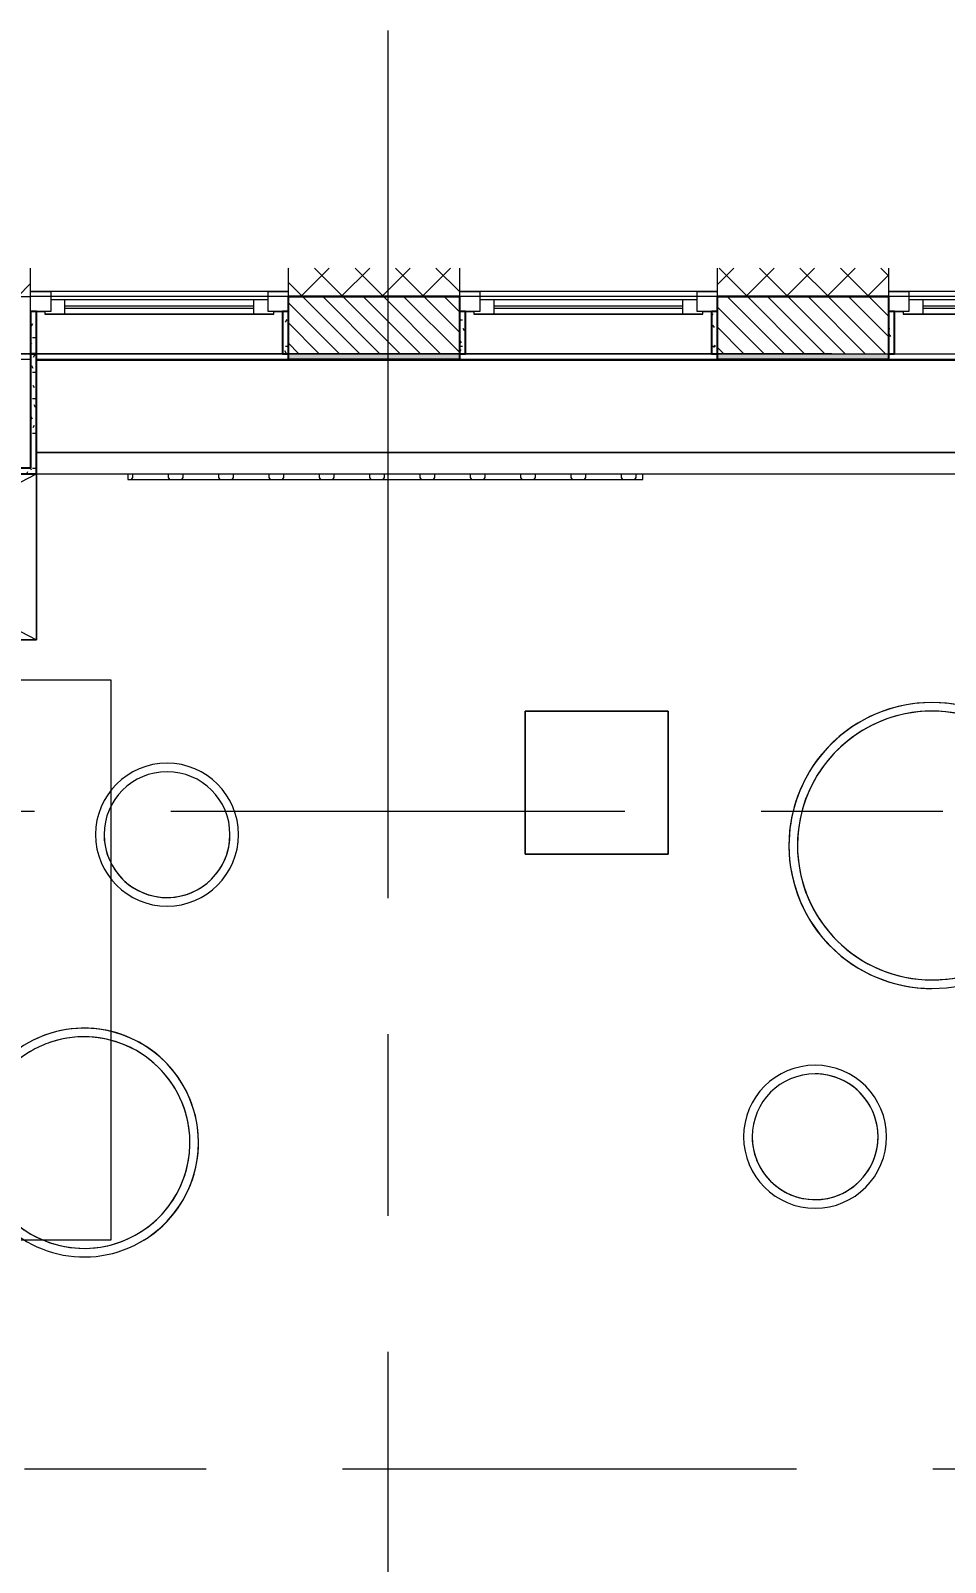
# Model space of a CAD drawing. Header units: millimetres. Extents: x -3511 to 67671, y -1987 to 16130.
# Drawn here: x 6760 to 9958, y 10773 to 16130 of the extents above; entities that cross this region are included whole.
import ezdxf

# ---------------------------------------------------------------- set-up
doc = ezdxf.new("R2010")
doc.units = ezdxf.units.MM
doc.linetypes.add('Осевая', pattern=[3175, 635, -476.25, 1587.5, -476.25])
for name, color, linetype, lineweight in [('A-ANNO-DIMS', 7, 'Continuous', 9), ('A-ANNO-DIMS-100', 7, 'Continuous', 9), ('A-DETL', 7, 'Continuous', 9), ('A-GLAZ', 7, 'Continuous', 9), ('A-GLAZ-1', 7, 'Continuous', 13), ('A-WALL', 7, 'Continuous', 9), ('I-WALL', 7, 'Continuous', 9), ('Знаки', 7, 'Continuous', 9), ('Оси', 7, 'Continuous', 9), ('Оси-2', 7, 'Осевая', 9)]:
    doc.layers.add(name, color=color, linetype=linetype, lineweight=lineweight)
for name, color, linetype, lineweight, true_color in [('A-WALL-1', 7, 'Continuous', 25, 0x3c3c3c), ('A-WALL-2', 7, 'Continuous', 13, 0x3c3c3c), ('A-WALL-FNSH-1', 7, 'Continuous', 13, 0x3c3c3c), ('I-FURN-1', 7, 'Continuous', 9, 0xf0f0f0)]:
    doc.layers.add(name, color=color, linetype=linetype, lineweight=lineweight, true_color=true_color)
doc.styles.add('ISOCPEUR', font='isocpeur.ttf', dxfattribs={"width": 0.9, "height": 250})
doc.dimstyles.new('ISO-2_5_0_9К_БОЛЬШОЙ', dxfattribs={"dimscale": 304.8, "dimtxt": 248.995294, "dimasz": 0.492126, "dimexe": 0.393701, "dimexo": 0.984252, "dimgap": 0, "dimtad": 1, "dimdec": 0, "dimrnd": 10, "dimzin": 0, "dimdsep": 46, "dimtxsty": 'ISOCPEUR', "dimblk1": 'OBLIQUE', "dimblk2": 'OBLIQUE', "dimsah": 1, "dimcen": 0.09, "dimdle": 0.393701, "dimazin": 0, "dimtfac": 1, "dimtdec": 4, "dimtix": 1, "dimtmove": 0, "dimatfit": 3, "dimfxl": 1, "dimtvp": 1, "dimtolj": 1, "dimtzin": 0, "dimarcsym": 2})
pattern_1 = [(0, (0, 0), (121.92, 30.48), [10.058, -81.382, 10.058, -81.382, -487.68]), (0, (0, 0), (121.92, 30.48), [-182.88, 10.058, -172.822, 10.058, -81.382, -213.36]), (0, (0, 0), (121.92, 30.48), [-457.2, 10.058, -50.902, 10.058, -142.342]), (120, (45.72, 15.24), (-87.356454, 90.345817), [10.058, -81.382, 10.058, -81.382, -487.68]), (120, (45.72, 15.24), (-87.356454, 90.345817), [-182.88, 10.058, -172.822, 10.058, -81.382, -213.36]), (120, (45.72, 15.24), (-87.356454, 90.345817), [-457.2, 10.058, -50.902, 10.058, -142.342]), (240, (60.96, 76.2), (-34.563546, -120.825817), [10.058, -81.382, 10.058, -81.382, -487.68]), (240, (60.96, 76.2), (-34.563546, -120.825817), [-182.88, 10.058, -172.822, 10.058, -81.382, -213.36]), (240, (60.96, 76.2), (-34.563546, -120.825817), [-457.2, 10.058, -50.902, 10.058, -142.342])]

# ---------------------------------------------------------------- blocks, each defined once
blk = doc.blocks.new('120_Окно_СКБ_2Ст - 120_Окно_СКБ_2Ст 3100х2500 _мал_створка слева_ 2-22446355-План разверток пом_3_45_ Этаж 3')
at = {"layer": 'A-GLAZ'}
for p, q in [((1550, -57), (-1550, -57)), ((-1430, -107), (600, -107)), ((770, -107), (1430, -107)), ((-1530, -127), (-1500, -127)), ((600, -117), (-1430, -117)), ((670, -127), (700, -127)), ((1430, -117), (770, -117)), ((1500, -127), (1530, -127))]:
    blk.add_line(p, q, dxfattribs=at)
at = {"layer": 'A-GLAZ-1'}
for p, q in [((-1550, -127), (-1550, -57)), ((-1550, -57), (-1480, -57)), ((-1480, -57), (-1480, -127)), ((650, -87), (-1480, -87)), ((-1480, -87), (-1480, -127)), ((-1430, -137), (-1430, -87)), ((600, -137), (600, -87)), ((650, -127), (650, -57)), ((650, -57), (720, -57)), ((650, -127), (650, -87)), ((720, -57), (720, -127)), ((1480, -87), (720, -87)), ((720, -87), (720, -127)), ((770, -137), (770, -87)), ((1430, -137), (1430, -87)), ((1480, -127), (1480, -57)), ((1480, -57), (1550, -57)), ((1480, -127), (1480, -87)), ((1550, -57), (1550, -127)), ((-1480, -127), (-1550, -127)), ((-1480, -127), (-1500, -127)), ((-1500, -127), (-1500, -137)), ((-1500, -137), (670, -137)), ((670, -137), (-1500, -137)), ((720, -127), (650, -127)), ((670, -127), (650, -127)), ((670, -137), (670, -127)), ((720, -127), (700, -127)), ((700, -127), (700, -137)), ((700, -137), (1500, -137)), ((1500, -137), (700, -137)), ((1550, -127), (1480, -127)), ((1500, -127), (1480, -127)), ((1500, -137), (1500, -127))]:
    blk.add_line(p, q, dxfattribs=at)
blk = doc.blocks.new('120_Окно_СКБ_1Ст - 120_Окно_СКБ_1Ст 900х2500_h_-20664874-План разверток пом_3_45_ Этаж 3')
at = {"layer": 'A-GLAZ'}
for p, q in [((450, -57), (-450, -57)), ((-330, -107), (330, -107)), ((-430, -127), (-400, -127)), ((330, -117), (-330, -117)), ((400, -127), (430, -127))]:
    blk.add_line(p, q, dxfattribs=at)
at = {"layer": 'A-GLAZ-1'}
for p, q in [((-450, -127), (-450, -57)), ((-450, -57), (-380, -57)), ((-380, -57), (-380, -127)), ((380, -87), (-380, -87)), ((-380, -87), (-380, -127)), ((-330, -137), (-330, -87)), ((330, -137), (330, -87)), ((380, -127), (380, -57)), ((380, -57), (450, -57)), ((380, -127), (380, -87)), ((450, -57), (450, -127)), ((-380, -127), (-450, -127)), ((-380, -127), (-400, -127)), ((-400, -127), (-400, -137)), ((-400, -137), (400, -137)), ((400, -137), (-400, -137)), ((450, -127), (380, -127)), ((400, -127), (380, -127)), ((400, -137), (400, -127))]:
    blk.add_line(p, q, dxfattribs=at)
blk = doc.blocks.new('120_Окно_СКБ_1Ст - 120_Окно_СКБ_1Ст_900х2500_h_-20705657-План разверток пом_3_45_ Этаж 3')
at = {"layer": 'A-GLAZ'}
for p, q in [((450, -57), (-450, -57)), ((-330, -107), (330, -107)), ((-430, -127), (-400, -127)), ((330, -117), (-330, -117)), ((400, -127), (430, -127))]:
    blk.add_line(p, q, dxfattribs=at)
at = {"layer": 'A-GLAZ-1'}
for p, q in [((-450, -127), (-450, -57)), ((-450, -57), (-380, -57)), ((-380, -57), (-380, -127)), ((380, -87), (-380, -87)), ((-380, -87), (-380, -127)), ((-330, -137), (-330, -87)), ((330, -137), (330, -87)), ((380, -127), (380, -57)), ((380, -57), (450, -57)), ((380, -127), (380, -87)), ((450, -57), (450, -127)), ((-380, -127), (-450, -127)), ((-380, -127), (-400, -127)), ((-400, -127), (-400, -137)), ((-400, -137), (400, -137)), ((400, -137), (-400, -137)), ((450, -127), (380, -127)), ((400, -127), (380, -127)), ((400, -137), (400, -127))]:
    blk.add_line(p, q, dxfattribs=at)
blk = doc.blocks.new('Шкаф параметрический - 1_309-32541261-План разверток пом_3_45_ Этаж 3')
at = {"layer": 'I-FURN-1'}
for p, q in [((0, 0), (1120, 581)), ((0, 581), (1120, 0)), ((1120, 581), (0, 581)), ((0, 581), (0, 0)), ((0, 0), (0, 581)), ((0, 581), (479, 581)), ((479, 581), (1119, 581)), ((1120, 0), (1120, 581)), ((1120, 581), (1120, 0)), ((0, 0), (1120, 0)), ((263, 0), (0, 0)), ((373, 0), (263, 0)), ((764, 0), (373, 0)), ((874, 0), (764, 0)), ((1120, 0), (874, 0))]:
    blk.add_line(p, q, dxfattribs=at)
blk = doc.blocks.new('ПУФ - 800 мешок 1_51-26157157-План разверток пом_3_45_ Этаж 3')
at = {"layer": 'I-FURN-1'}
blk.add_line((-164.9, 331.2), (-164.9, 331.2), dxfattribs=at)
for radius, start, end in [(400, 0, 180), (400, 0, 180), (370, 0, 180), (370, 116.4706, 180), (370, 95.2941, 116.4616), (370, 31.7647, 95.2941), (370, 0, 31.7647), (400, 180, 360), (400, 180, 320), (370, 180, 328.2353), (370, 180, 243.5294), (400, 320, 0), (370, 349.5929, 0), (370, 349.5929, 360), (370, 254.1176, 349.4118), (370, 328.2353, 349.4118), (370, 243.5294, 254.1176)]:
    blk.add_arc((0, 0), radius, start, end, dxfattribs=at)
blk = doc.blocks.new('ПУФ2 - 1_52б-25464744-План разверток пом_3_45_ Этаж 3')
at = {"layer": 'I-FURN-1'}
for radius, start, end in [(500, 360, 180), (500, 36, 144), (470, 360, 180), (470, 0, 117), (470, 117, 180), (500, 144, 180), (500, 27, 36), (500, 18, 27), (500, 0, 18), (500, 180, 360), (500, 180, 243), (470, 180, 261), (470, 180, 360), (470, 261, 360), (500, 270, 360), (500, 243, 261), (500, 261, 270)]:
    blk.add_arc((0, 0), radius, start, end, dxfattribs=at)
blk = doc.blocks.new('Съемный металлический экран с перфорацией - E1-V2-План разверток пом_3_45_ Этаж 3')
at = {"layer": 'Знаки'}
h = blk.add_hatch(dxfattribs=at)
h.set_pattern_fill('FP_10', color=256, style=0, pattern_type=2)
h.set_pattern_definition([(0, (-7081.406, -14560), (0, 50.8), [13.612, -74.376]), (60, (-7056.006, -14553.194), (-43.99409, 25.4), [13.612, -74.376]), (120, (-7049.2, -14527.794), (-43.99409, -25.4), [13.612, -74.376]), (30, (-7067.79, -14560), (9e-05, 101.59984), [13.612, -87.988]), (30, (-7093.19, -14516.01), (9e-05, 101.59984), [13.612, -87.988]), (150, (-7081.41, -14560), (-87.9881, -50.79984), [13.612, -87.988]), (150, (-7056.01, -14516.01), (-87.9881, -50.79984), [13.612, -87.988]), (90, (-7049.2, -14541.41), (-87.988, 50.8), [13.612, -87.988]), (90, (-7100, -14541.41), (-87.988, 50.8), [13.612, -87.988])])
h.paths.add_polyline_path([(1800, 0), (1800, 20), (0, 20), (0, 0), (1452.2, 0)])
for p, q in [((0, 20), (0, 0)), ((0, 0), (1800, 0)), ((1800, 0), (1800, 20))]:
    blk.add_line(p, q, dxfattribs=at)
blk = doc.blocks.new('ПУФ_500 - 1_50в-32041615-План разверток пом_3_45_ Этаж 3')
at = {"layer": 'I-FURN-1'}
for radius, start, end in [(250, 360, 180), (250, 0, 180), (220, 360, 180), (220, 90, 180), (220, 77.1429, 90), (220, 0, 77.1429), (250, 180, 360), (220, 180, 360), (220, 180, 231.4286), (220, 231.4286, 360), (250, 180, 360)]:
    blk.add_arc((0, 0), radius, start, end, dxfattribs=at)
blk = doc.blocks.new('ПУФ_500 - 1_50б-32041553-План разверток пом_3_45_ Этаж 3')
at = {"layer": 'I-FURN-1'}
for radius, start, end in [(250, 360, 180), (250, 0, 180), (220, 360, 180), (220, 0, 180), (250, 180, 360), (220, 180, 360), (220, 180, 257.1429), (220, 321.4286, 360), (250, 180, 360), (220, 257.1429, 321.4286)]:
    blk.add_arc((0, 0), radius, start, end, dxfattribs=at)
blk = doc.blocks.new('Зашивка приборов отопления34 - Зашивка приборов отопления-33324488-План разверток пом_3_45_ Этаж 3')
at = {"layer": 'A-WALL'}
for p, q in [((34187.8, 26888.4), (34187.8, 26567.4)), ((40348, 26888.4), (34187.8, 26888.4)), ((34187.8, 26567.4), (40348, 26567.4)), ((40348, 26567.4), (34187.8, 26567.4)), ((34187.8, 26567.4), (34187.8, 26492.4)), ((34187.8, 26492.4), (40348, 26492.4))]:
    blk.add_line(p, q, dxfattribs=at)
blk = doc.blocks.new('DIMBLOCK4-План разверток пом_3_45_ Этаж 3')
at = {"layer": 'A-ANNO-DIMS-100', "lineweight": 20}
for p, q in [((-1181.4, 15000), (-1256.4, 15075)), ((-1181.4, 15000), (-1106.4, 14925)), ((-1181.4, 13400), (-1256.4, 13475)), ((-1181.4, 13400), (-1106.4, 13325))]:
    blk.add_line(p, q, dxfattribs=at)
at = {"layer": 'A-ANNO-DIMS-100'}
for p, q in [((9560.6, 15000), (-1301.4, 15000)), ((-1181.4, 15000), (-1181.4, 13400)), ((-1181.4, 15000), (9560.6, 15000)), ((-1375.3, 13400), (-1061.4, 13400)), ((-1181.4, 13400), (-1375.3, 13400))]:
    blk.add_line(p, q, dxfattribs=at)
at = {"layer": 'A-ANNO-DIMS-100', "color": 0, "insert": (-1508, 13905.5), "char_height": 250, "width": 706.764, "attachment_point": 1, "rotation": 90, "line_spacing_factor": 1.149209, "style": 'ISOCPEUR'}
blk.add_mtext('1600', dxfattribs=at)
blk = doc.blocks.new('_Oblique')
at = {"color": 0, "linetype": 'ByBlock', "lineweight": -2}
blk.add_line((-0.5, -0.5), (0.5, 0.5), dxfattribs=at)
blk = doc.blocks.new('DIMBLOCK5-План разверток пом_3_45_ Этаж 3')
at = {"layer": 'A-ANNO-DIMS-100', "lineweight": 20}
for p, q in [((-1181.4, 11100), (-1256.4, 11175)), ((-1181.4, 11100), (-1106.4, 11025)), ((-1181.4, 10500), (-1256.4, 10575)), ((-1181.4, 10500), (-1106.4, 10425))]:
    blk.add_line(p, q, dxfattribs=at)
at = {"layer": 'A-ANNO-DIMS-100'}
for p, q in [((-1375.3, 11100), (-1061.4, 11100)), ((-1181.4, 11100), (-1375.3, 11100)), ((-1181.4, 11100), (-1181.4, 10500)), ((9560.6, 10500), (-1301.4, 10500)), ((-1181.4, 10500), (9560.6, 10500))]:
    blk.add_line(p, q, dxfattribs=at)
at = {"layer": 'A-ANNO-DIMS-100', "color": 0, "insert": (-1508, 10563), "char_height": 250, "width": 568.858, "attachment_point": 1, "rotation": 90, "line_spacing_factor": 1.149209, "style": 'ISOCPEUR'}
blk.add_mtext('600', dxfattribs=at)

msp = doc.modelspace()

# ---------------------------------------------------------------- hatches: boundary and pattern name
at = {"layer": 'A-WALL'}
h = msp.add_hatch(dxfattribs=at)
h.set_pattern_fill('FP_2', color=256, style=0, pattern_type=2)
h.set_pattern_definition([(45, (0, 0), (-70.7107, 70.7107), []), (135, (0, 0), (-70.7107, -70.7107), [])])
h.paths.add_polyline_path([(13194.6, 15200), (13194.6, 15299.2), (12860, 15299.2), (12860, 15200)])
h.paths.add_polyline_path([(9760, 15200), (9760, 15299.2), (9160, 15299.2), (9160, 15200), (9396.2, 15200)])
h.paths.add_polyline_path([(8130.1, 15200), (8260, 15200), (8260, 15299.2), (7660, 15299.2), (7660, 15200), (7708.1, 15200)])
h.paths.add_polyline_path([(6160, 15200), (6760, 15200), (6760, 15299.2), (40, 15299.2), (40, 15293), (-110, 15293), (-110, 15200), (5597.9, 15200)])
h = msp.add_hatch(dxfattribs=at)
h.set_pattern_fill('FP_3', color=256, style=0, pattern_type=2)
h.set_pattern_definition([(135, (0, 0), (-35.35534, -35.35534), [])])
h.paths.add_polyline_path([(12941.3, 15000), (13194.6, 15000), (13194.6, 15200), (12860, 15200), (12860, 15000)])
h.paths.add_polyline_path([(4660, 15000), (6160, 15000), (6160, 15200), (4660, 15200)])
h.paths.add_polyline_path([(8260, 15000), (8260, 15200), (7660, 15200), (7660, 15000), (8130.1, 15000)])
h.paths.add_polyline_path([(9760, 15000), (9760, 15200), (9160, 15200), (9160, 15000), (9396.2, 15000)])
at = {"layer": 'I-WALL'}
h = msp.add_hatch(dxfattribs=at)
h.set_pattern_fill('FP_9', color=256, style=0, pattern_type=2)
h.set_pattern_definition(pattern_1)
h.paths.add_polyline_path([(6780, 15000), (6780, 15148), (6760, 15148), (6760, 15000)])
h = msp.add_hatch(dxfattribs=at)
h.set_pattern_fill('FP_9', color=256, style=0, pattern_type=2)
h.set_pattern_definition(pattern_1)
h.paths.add_polyline_path([(7660, 15000), (7660, 15148), (7640, 15148), (7640, 15000)])
h = msp.add_hatch(dxfattribs=at)
h.set_pattern_fill('FP_9', color=256, style=0, pattern_type=2)
h.set_pattern_definition(pattern_1)
h.paths.add_polyline_path([(8280, 15000), (8280, 15148), (8260, 15148), (8260, 15000)])
h = msp.add_hatch(dxfattribs=at)
h.set_pattern_fill('FP_9', color=256, style=0, pattern_type=2)
h.set_pattern_definition(pattern_1)
h.paths.add_polyline_path([(9160, 15000), (9160, 15148), (9140, 15148), (9140, 15000)])
h = msp.add_hatch(dxfattribs=at)
h.set_pattern_fill('FP_9', color=256, style=0, pattern_type=2)
h.set_pattern_definition(pattern_1)
h.paths.add_polyline_path([(9780, 15000), (9780, 15148), (9760, 15148), (9760, 15000)])
h = msp.add_hatch(dxfattribs=at)
h.set_pattern_fill('FP_9', color=256, style=0, pattern_type=2)
h.set_pattern_definition(pattern_1)
h.paths.add_polyline_path([(6780, 14600), (6780, 15000), (6760, 15000), (6760, 14600)])
h = msp.add_hatch(dxfattribs=at)
h.set_pattern_fill('FP_9', color=256, style=0, pattern_type=2)
h.set_pattern_definition(pattern_1)
h.paths.add_polyline_path([(12941.3, 14980), (12941.3, 15000), (12860, 15000), (12860, 14980)])
h.paths.add_polyline_path([(8130.1, 14980), (8260, 14980), (8260, 15000), (7660, 15000), (7660, 14980), (7708.1, 14980)])
h.paths.add_polyline_path([(9160, 14980), (9760, 14980), (9760, 15000), (9160, 15000)])
h = msp.add_hatch(dxfattribs=at)
h.set_pattern_fill('FP_9', color=256, style=0, pattern_type=2)
h.set_pattern_definition(pattern_1)
h.paths.add_polyline_path([(6780, 14580), (6780, 14600), (6160, 14600), (6160, 14580), (6442, 14580)])

# ---------------------------------------------------------------- linework, layer by layer
at = {"layer": 'A-DETL'}
for p, q in [((4510, 13860), (7040, 13860)), ((7040, 13860), (7040, 11900)), ((7040, 11900), (4510, 11900))]:
    msp.add_line(p, q, dxfattribs=at)
at = {"layer": 'A-WALL'}
for p, q in [((7660, 15200), (6760, 15200)), ((9160, 15200), (8260, 15200)), ((12860, 15200), (9760, 15200)), ((7660, 15000), (8260, 15000)), ((9160, 15000), (9760, 15000)), ((6780, 14579), (6780, 14580))]:
    msp.add_line(p, q, dxfattribs=at)
at = {"layer": 'A-WALL-1'}
for p, q in [((7660, 15200), (7660, 14980)), ((8260, 15200), (7660, 15200)), ((7660, 15200), (8260, 15200)), ((8260, 14980), (8260, 15200)), ((9160, 15200), (9160, 14980)), ((9760, 15200), (9160, 15200)), ((9160, 15200), (9760, 15200)), ((9760, 14980), (9760, 15200)), ((6760, 15148), (6760, 14600)), ((6780, 15148), (6760, 15148)), ((6780, 14580), (6780, 15148)), ((7640, 15148), (7640, 15000)), ((7660, 15148), (7640, 15148)), ((8280, 15148), (8260, 15148)), ((8280, 15000), (8280, 15148)), ((9140, 15148), (9140, 15000)), ((9160, 15148), (9140, 15148)), ((9780, 15148), (9760, 15148)), ((9780, 15000), (9780, 15148)), ((6780, 15000), (6760, 15000)), ((6760, 15000), (6780, 15000)), ((7640, 15000), (7660, 15000)), ((7660, 14980), (8260, 14980)), ((8260, 14980), (7660, 14980)), ((8260, 15000), (8280, 15000)), ((9140, 15000), (9160, 15000)), ((9160, 14980), (9760, 14980)), ((9760, 14980), (9160, 14980)), ((9760, 15000), (9780, 15000)), ((6140, 14580), (6780, 14580)), ((6760, 14600), (6160, 14600))]:
    msp.add_line(p, q, dxfattribs=at)
at = {"layer": 'A-WALL-2'}
for p, q in [((6760, 15200), (6760, 15299.2)), ((7660, 15299.2), (7660, 15200)), ((8260, 15200), (8260, 15299.2)), ((9160, 15299.2), (9160, 15200)), ((9760, 15200), (9760, 15299.2)), ((6160, 15200), (6760, 15200))]:
    msp.add_line(p, q, dxfattribs=at)
at = {"layer": 'A-WALL-FNSH-1'}
for p, q in [((6781, 15148), (6780, 15148)), ((6781, 15000), (6781, 15148)), ((7639, 15148), (7639, 15000)), ((7640, 15148), (7639, 15148)), ((8281, 15148), (8280, 15148)), ((8281, 15000), (8281, 15148)), ((9139, 15148), (9139, 15000)), ((9140, 15148), (9139, 15148)), ((9781, 15148), (9780, 15148)), ((9781, 15000), (9781, 15148)), ((6780, 15000), (6781, 15000)), ((7639, 15000), (7640, 15000)), ((7660, 14980), (7660, 14979)), ((7660, 14979), (8260, 14979)), ((8260, 14979), (8260, 14980)), ((8280, 15000), (8281, 15000)), ((9139, 15000), (9140, 15000)), ((9160, 14980), (9160, 14979)), ((9160, 14979), (9760, 14979)), ((9760, 14979), (9760, 14980)), ((9780, 15000), (9781, 15000)), ((6781, 14700), (6780, 14700)), ((6781, 14580), (6781, 14700)), ((6760.5, 14580), (6760.5, 14579)), ((6760.5, 14579), (6781, 14579))]:
    msp.add_line(p, q, dxfattribs=at)
at = {"layer": 'I-FURN-1'}
for p, q in [((8989, 13750), (8489, 13750)), ((8489, 13750), (8489, 13250)), ((8489, 13250), (8489, 13750)), ((8489, 13750), (8989, 13750)), ((8989, 13250), (8989, 13750)), ((8989, 13750), (8989, 13250)), ((8489, 13250), (8989, 13250)), ((8989, 13250), (8489, 13250))]:
    msp.add_line(p, q, dxfattribs=at)
at = {"layer": 'I-WALL'}
for p, q in [((6760, 14980), (6160, 14980)), ((6780, 15000), (7640, 15000)), ((7660, 14980), (6780, 14980)), ((7660, 14979), (6780, 14979)), ((9160, 14980), (8260, 14980)), ((9160, 14979), (8260, 14979)), ((8280, 15000), (9140, 15000)), ((12860, 14980), (9760, 14980)), ((12860, 14979), (9760, 14979)), ((9780, 15000), (12840, 15000)), ((6781, 14580), (6864, 14580)), ((12940.5, 14579), (6781, 14579))]:
    msp.add_line(p, q, dxfattribs=at)
at = {"layer": 'Оси'}
msp.add_line((8010, 13630), (8010, 16130), dxfattribs=at)
at = {"layer": 'Оси-2'}
for p, q in [((-211, 15000), (10853.7, 15000)), ((8010, 8809.9), (8010, 13630)), ((-211, 13400), (10853.7, 13400)), ((389, 11100), (11453.7, 11100))]:
    msp.add_line(p, q, dxfattribs=at)

# ---------------------------------------------------------------- block references
at = {"layer": 'A-GLAZ'}
for name, p in [('120_Окно_СКБ_1Ст - 120_Окно_СКБ_1Ст_900х2500_h_-20705657-План разверток пом_3_45_ Этаж 3', (7210, 15275)), ('120_Окно_СКБ_1Ст - 120_Окно_СКБ_1Ст 900х2500_h_-20664874-План разверток пом_3_45_ Этаж 3', (8710, 15275)), ('120_Окно_СКБ_2Ст - 120_Окно_СКБ_2Ст 3100х2500 _мал_створка слева_ 2-22446355-План разверток пом_3_45_ Этаж 3', (11310, 15275))]:
    msp.add_blockref(name, p, dxfattribs=at)
at = {"layer": 'A-WALL'}
msp.add_blockref('Зашивка приборов отопления34 - Зашивка приборов отопления-33324488-План разверток пом_3_45_ Этаж 3', (-27406.8, -11912.4), dxfattribs=at)
at = {"layer": 'I-FURN-1'}
for name, p in [('Шкаф параметрический - 1_309-32541261-План разверток пом_3_45_ Этаж 3', (5661, 13999)), ('ПУФ2 - 1_52б-25464744-План разверток пом_3_45_ Этаж 3', (9911, 13280)), ('ПУФ_500 - 1_50б-32041553-План разверток пом_3_45_ Этаж 3', (7236.8, 13318)), ('ПУФ_500 - 1_50в-32041615-План разверток пом_3_45_ Этаж 3', (9502.6, 12261.4))]:
    msp.add_blockref(name, p, dxfattribs=at)
at = {"layer": 'I-FURN-1', "rotation": 118.9499011641568}
msp.add_blockref('ПУФ - 800 мешок 1_51-26157157-План разверток пом_3_45_ Этаж 3', (6946.8, 12241), dxfattribs=at)
at = {"layer": 'Знаки'}
msp.add_blockref('Съемный металлический экран с перфорацией - E1-V2-План разверток пом_3_45_ Этаж 3', (7100, 14560), dxfattribs=at)

# ---------------------------------------------------------------- dimensions: what is measured, and where the dimension line sits
at = {"layer": 'A-ANNO-DIMS'}
for base, p1, p2, override, picture, middle in [((-1181.4, 13400), (9860.6, 15000), (-1075.3, 13400), {"dimpost": '<>', "dimfxl": 11052.364126}, 'DIMBLOCK4-План разверток пом_3_45_ Этаж 3', (-1306.4, 14200)), ((-1181.4, 10500), (-1075.3, 11100), (9860.6, 10500), {"dimpost": '<>', "dimfxl": 10952.385712}, 'DIMBLOCK5-План разверток пом_3_45_ Этаж 3', (-1306.4, 10800))]:
    dim = msp.add_linear_dim(base=base, p1=p1, p2=p2, angle=90, dimstyle='ISO-2_5_0_9К_БОЛЬШОЙ', override=override, dxfattribs=at)
    dim.commit()
    dim.dimension.update_dxf_attribs({"geometry": picture, "text_midpoint": middle})

doc.saveas('drawing.dxf')
